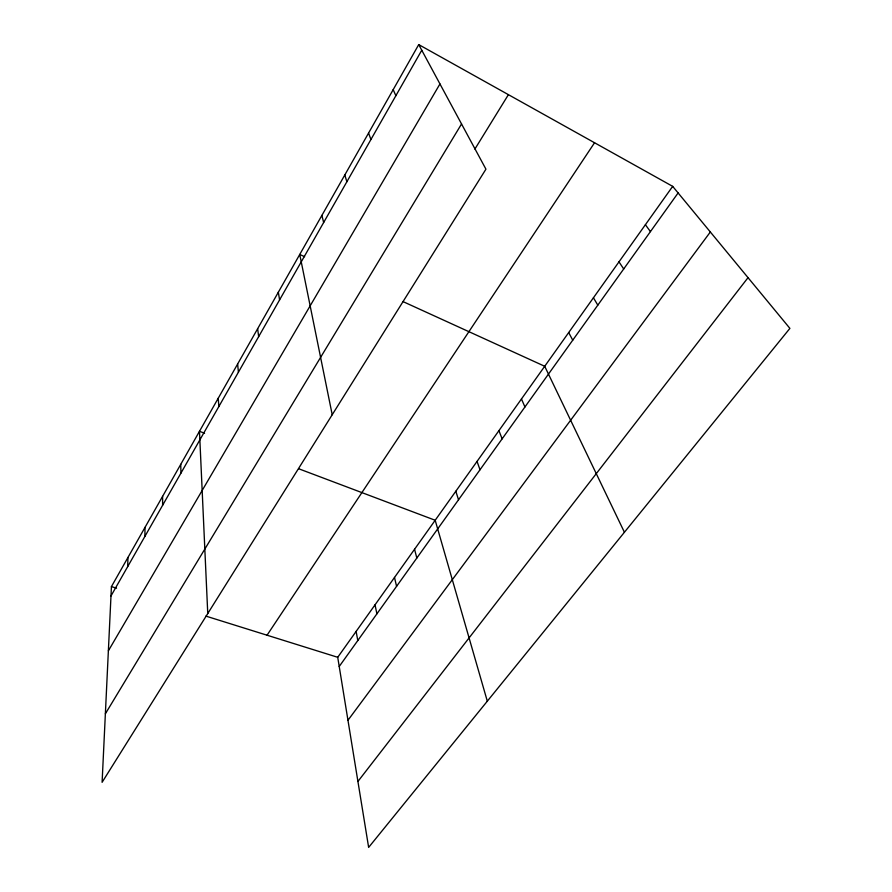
<?xml version="1.0" encoding="UTF-8"?>
<svg xmlns="http://www.w3.org/2000/svg" width="892" height="892" viewBox="0 0 892 892"><rect width="100%" height="100%" fill="white"/><g stroke="black" fill="none" stroke-linecap="round" stroke-linejoin="round"><path stroke-width="1.34" d="M144.872 536.449L145.017 527.373M127.668 566.654L127.969 557.444M111.433 586.601L102.101 782.317L485.939 169.179L418.727 44.6L111.433 586.601L116.529 588.196M110.987 595.945L421.76 50.242M108.378 650.803L439.957 83.948M105.367 713.79L461.543 123.966M474.901 149.053L508.407 94.663M267.043 635.216L594.551 142.753M672.679 186.361L789.899 328.379L368.641 847.4L337.722 657.293L672.679 186.361L418.727 44.6M339.216 666.491L678.11 192.94M347.958 720.279L710.344 231.987M357.915 781.47L748.031 277.657M205.874 616.104L337.722 657.293M204.569 433.233L199.474 431.315L207.758 613.551M298.72 468.768L435.185 520.259L487.311 701.19M304.618 256.695L299.745 254.465L332.214 414.747M403.017 301.596L544.711 366.277L624.411 532.256M645.395 224.728L650.446 231.597M618.992 261.847L623.698 268.983M593.436 297.772L597.807 305.153M568.695 332.56L572.742 340.175M393.182 89.646L395.87 95.7M521.463 398.958L524.942 406.975M498.918 430.646L502.129 438.842M368.563 133.075L370.927 139.509M477.053 461.409L480.007 469.772M455.812 491.258L458.533 499.776M344.814 174.966L346.865 181.756M414.557 549.271L416.82 558.046M321.878 215.407L323.651 222.521M394.509 577.447L396.572 586.345M375.041 604.821L376.903 613.83M356.12 631.424L357.792 640.534M278.337 292.208L279.586 299.89M257.643 328.713L258.658 336.641M237.629 364.025L238.42 372.187M218.25 398.211L218.83 406.585M180.742 464.353L180.942 473.106M162.6 496.353L162.623 505.273"/></g></svg>
